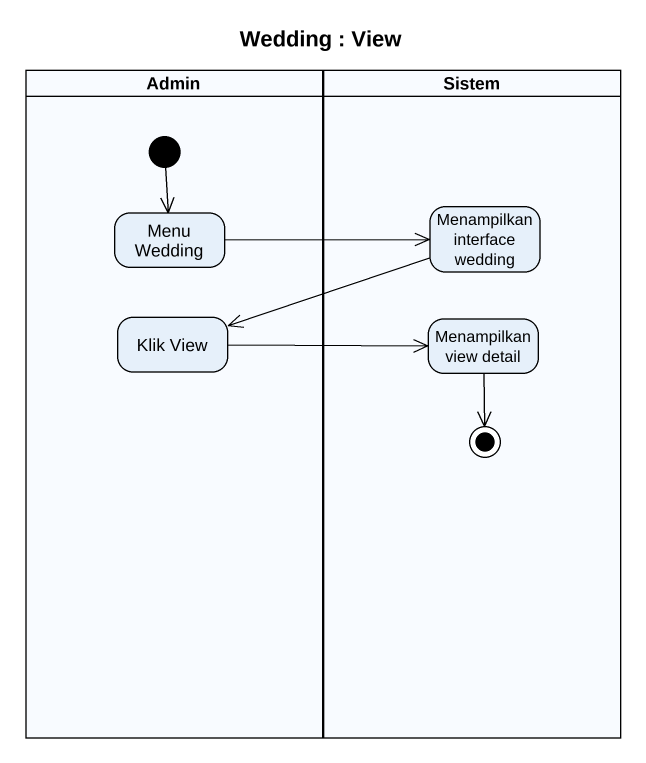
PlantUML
@startuml
title Wedding : View
hide empty description
state Admin <<partition>> {
  state "Menu Wedding" as Menu_Wedding
  state "Klik View" as Klik_View
  [*] --> Menu_Wedding
}
state Sistem <<partition>> {
  state "Menampilkan interface wedding" as Menampilkan_interface
  state "Menampilkan view detail" as Menampilkan_view_detail
  Menampilkan_view_detail --> [*]
}
Menu_Wedding -right-> Menampilkan_interface
Menampilkan_interface -left-> Klik_View
Klik_View -right-> Menampilkan_view_detail
@enduml
